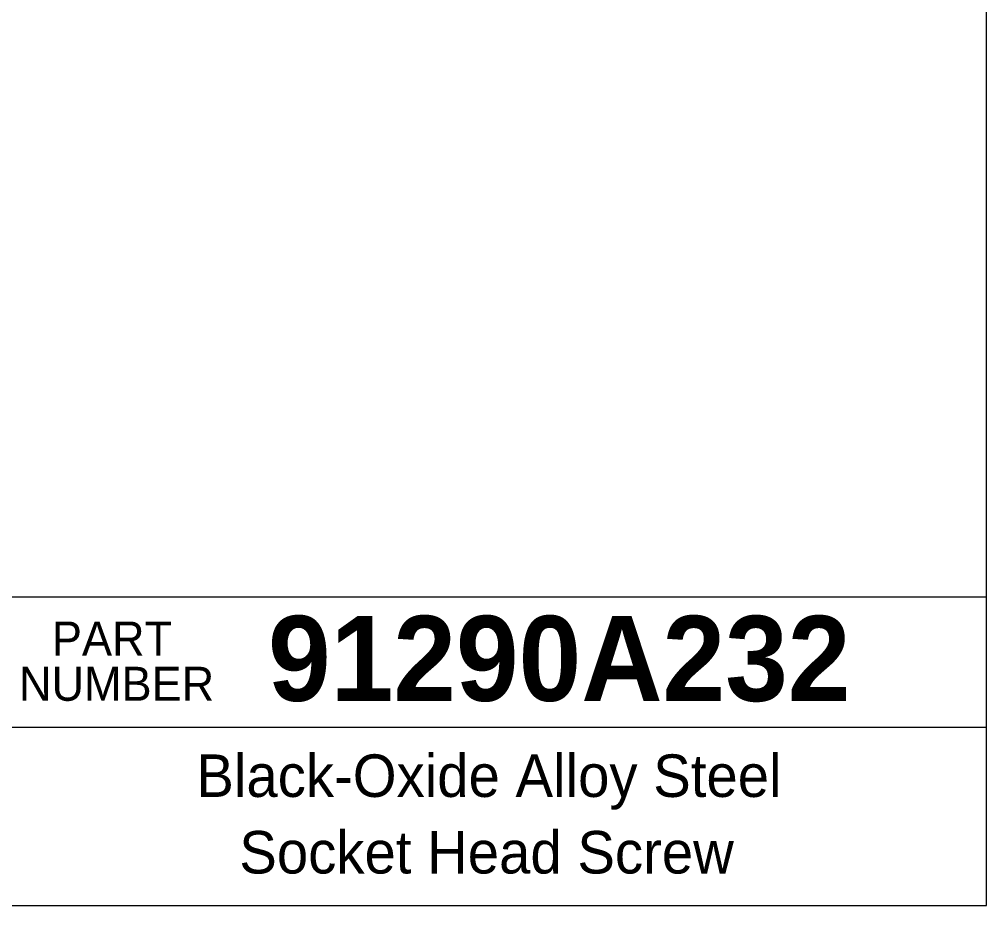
# Model space of a CAD drawing. Header units: millimetres. Extents: x 1.1 to 47.7, y 1.1 to 36.6.
# Drawn here: x 37.22 to 47.75, y 1.11 to 10.75 of the extents above; entities that cross this region are included whole.
import ezdxf

# ---------------------------------------------------------------- set-up
doc = ezdxf.new("R2010")
doc.units = ezdxf.units.MM
doc.header["$LTSCALE"] = 0.17487
doc.linetypes.add('SLD-Solid', pattern=[0])
doc.styles.add('SLDTEXTSTYLE0', font='ARIAL.TTF', dxfattribs={"width": 0.948})
doc.styles.add('SLDTEXTSTYLE1', font='ARIALBD.TTF', dxfattribs={"width": 0.948})

# ---------------------------------------------------------------- blocks, each defined once
blk = doc.blocks.new('SW_NOTE_0')
at = {"color": 0, "linetype": 'SLD-Solid', "lineweight": 18, "insert": (1.105, 0.477), "char_height": 0.3701, "attachment_point": 2, "style": 'SLDTEXTSTYLE0'}
blk.add_mtext('NUMBER', dxfattribs=at)
blk = doc.blocks.new('SW_NOTE_0_1')
at = {"color": 0, "linetype": 'SLD-Solid', "lineweight": 18, "insert": (0.671, 0.477), "char_height": 0.3701, "attachment_point": 2, "style": 'SLDTEXTSTYLE0'}
blk.add_mtext('PART', dxfattribs=at)
blk = doc.blocks.new('Part Number Tag')
at = {"color": 7, "linetype": 'SLD-Solid', "lineweight": 18}
for name, p in [('SW_NOTE_0_1', (-0.665, 0.017)), ('SW_NOTE_0', (-1.049, -0.475))]:
    blk.add_blockref(name, p, dxfattribs=at)

msp = doc.modelspace()

# ---------------------------------------------------------------- linework, layer by layer
at = {"color": 7, "linetype": 'SLD-Solid', "lineweight": 18}
for p, q in [((47.7483, 1.1104), (47.7483, 36.644)), ((47.7483, 4.465), (27.1715, 4.465)), ((27.1715, 3.0537), (47.7483, 3.0537)), ((1.1104, 1.1104), (47.7483, 1.1104))]:
    msp.add_line(p, q, dxfattribs=at)

# ---------------------------------------------------------------- block references
at = {"color": 7, "linetype": 'Continuous'}
msp.add_blockref('Part Number Tag', (38.2259, 3.7072), dxfattribs=at)

# ---------------------------------------------------------------- texts
at = {"color": 7, "linetype": 'Continuous', "lineweight": 0, "attachment_point": 2}
for s, insert, char_height, style in [('91290A232', (43.0984, 4.263), 0.92535, 'SLDTEXTSTYLE1'), ('Black-Oxide Alloy Steel', (42.3332, 2.7556), 0.462677, 'SLDTEXTSTYLE0'), ('Socket Head Screw', (42.3071, 1.9228), 0.462677, 'SLDTEXTSTYLE0')]:
    msp.add_mtext(s, dxfattribs=dict(at, insert=insert, char_height=char_height, style=style))

doc.saveas('drawing.dxf')
